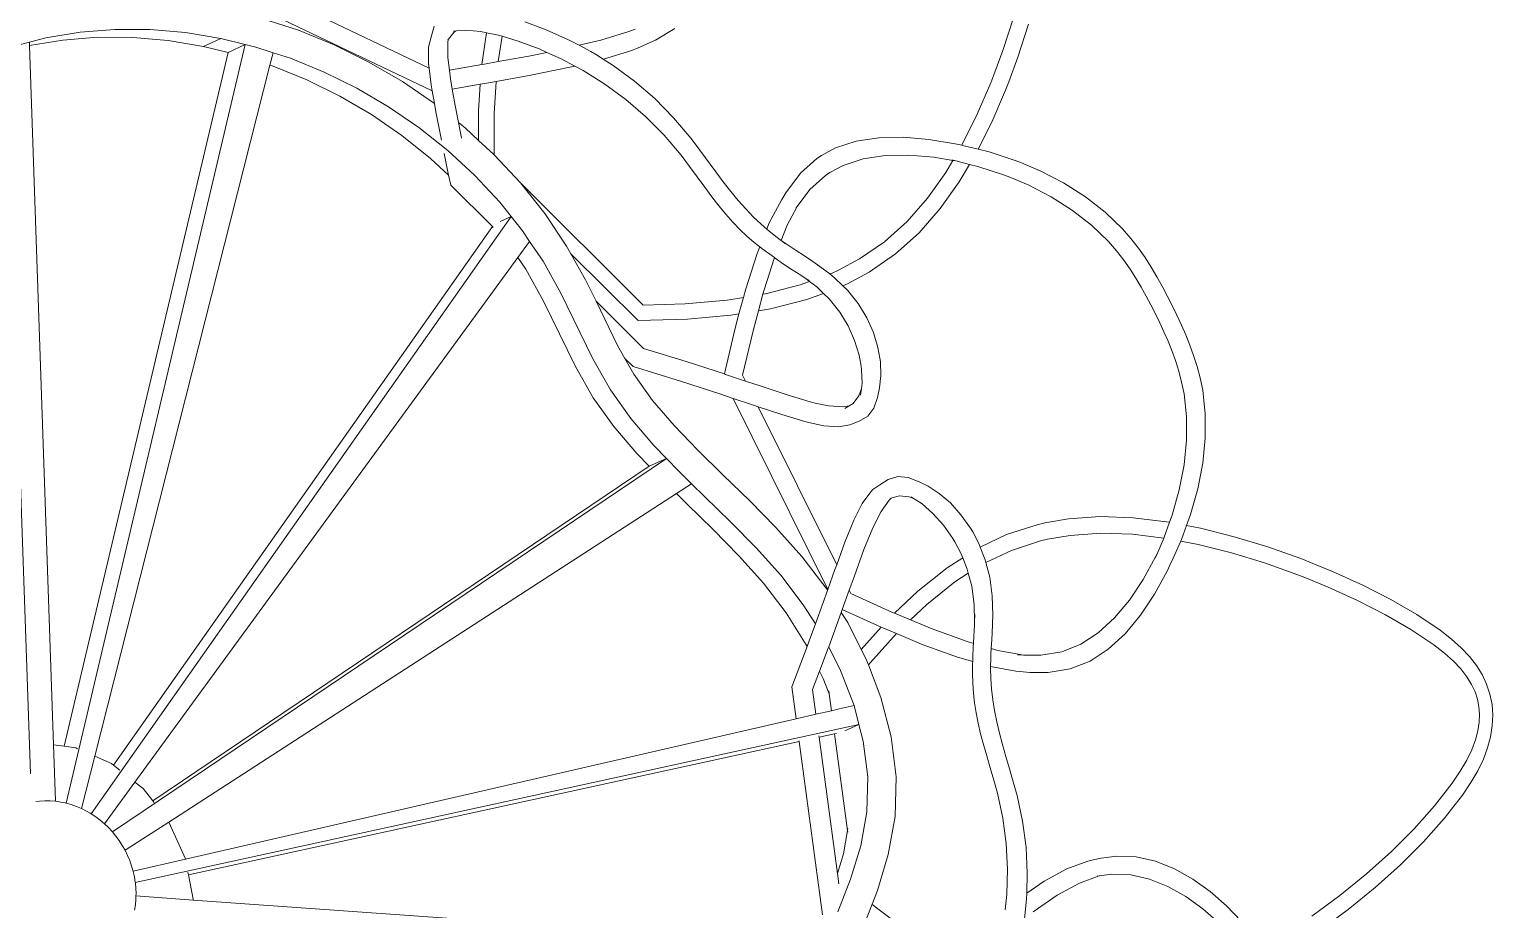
# Model space of a CAD drawing. Header units: millimetres. Extents: x 930469 to 1523124, y -120375 to 411163.
# Drawn here: x 1408429 to 1409351, y 137557 to 138111 of the extents above; entities that cross this region are included whole.
import ezdxf

# ---------------------------------------------------------------- set-up
doc = ezdxf.new("R2010")
doc.units = ezdxf.units.MM
for name, color, linetype, lineweight in [('A-NET THAY', 8, 'Continuous', 0), ('COT VACH', 8, 'Continuous', 0), ('xr', 8, 'Continuous', 0)]:
    doc.layers.add(name, color=color, linetype=linetype, lineweight=lineweight)

# ---------------------------------------------------------------- blocks, each defined once
blk = doc.blocks.new('zzz')
at = {"layer": 'xr', "ltscale": 3}
for p, q in [((1238146.8, 21759.8), (1238370.7, 21653.3)), ((1238202.2, 21729.5), (1238156.1, 21744.4)), ((1238213.4, 21754.8), (1238366.9, 21681.9)), ((1239103.2, 21745.1), (1239089.9, 21704)), ((1237926.9, 21727.1), (1237884, 21719.9)), ((1237970.7, 21730.6), (1237926.9, 21727.1)), ((1238015.1, 21730.3), (1237970.7, 21730.6)), ((1238059.7, 21726.5), (1238015.1, 21730.3)), ((1238104.3, 21719.1), (1238059.7, 21726.5)), ((1238247.2, 21711.1), (1238202.2, 21729.5)), ((1238369.7, 21722.6), (1238373.2, 21734.7)), ((1238391.1, 21718.3), (1238397.9, 21726.8)), ((1238401.5, 21728.8), (1238397.3, 21728.4)), ((1238397.9, 21726.8), (1238400.2, 21728.3)), ((1238400.2, 21728.3), (1238401.5, 21728.8)), ((1238412.7, 21729.8), (1238401.5, 21728.8)), ((1238431.9, 21728), (1238412.7, 21729.8)), ((1238439.2, 21726.4), (1238431.9, 21728)), ((1238433.2, 21686.3), (1238439.2, 21726.4)), ((1238454.1, 21723.2), (1238439.2, 21726.4)), ((1238487.5, 21740.2), (1238514.4, 21730.1)), ((1238514.4, 21730.1), (1238542.4, 21717.6)), ((1238618.6, 21728), (1238583.1, 21717)), ((1238626.3, 21730.9), (1238618.6, 21728)), ((1238676.5, 21731.5), (1238652.3, 21716.8)), ((1239122.1, 21737.1), (1239108.6, 21695.5)), ((1237863.1, 21714.4), (1237842.3, 21708.9)), ((1237884, 21719.9), (1237863.1, 21714.4)), ((1237863.1, 21714.4), (1237863.2, 21710.2)), ((1237905.2, 21717.2), (1237863.2, 21710.2)), ((1237863.2, 21710.2), (1237893.5, 20829.4)), ((1237949, 21720.6), (1237905.2, 21717.2)), ((1237909.3, 20756), (1238135.2, 21711.5)), ((1237993.3, 21720.4), (1237949, 21720.6)), ((1238037.9, 21716.5), (1237993.3, 21720.4)), ((1238082.5, 21709.2), (1238037.9, 21716.5)), ((1238082.5, 21709.2), (1238104.3, 21719.1)), ((1238113.4, 21701.6), (1238082.5, 21709.2)), ((1238135.2, 21711.5), (1238104.3, 21719.1)), ((1238113.4, 21701.6), (1238135.2, 21711.5)), ((1238148.5, 21708.3), (1238135.2, 21711.5)), ((1238170.2, 21701.2), (1238148.5, 21708.3)), ((1238291, 21689.5), (1238247.2, 21711.1)), ((1238366.1, 21708), (1238369.7, 21722.6)), ((1238366.2, 21687.6), (1238366.1, 21708)), ((1238390.4, 21715.2), (1238391.1, 21718.3)), ((1238390.4, 21695.1), (1238390.4, 21715.2)), ((1238390.5, 21717.5), (1238391.1, 21718.3)), ((1238454, 21690), (1238458.7, 21721.9)), ((1238458.7, 21721.9), (1238454.1, 21723.2)), ((1238478.9, 21715.8), (1238458.7, 21721.9)), ((1238505.5, 21705.9), (1238478.9, 21715.8)), ((1238542.4, 21717.6), (1238555.8, 21710.5)), ((1238583.1, 21717), (1238555.8, 21710.5)), ((1238555.8, 21710.5), (1238570.6, 21702.6)), ((1238652.3, 21716.8), (1238630.4, 21707.2)), ((1237864.3, 20793.1), (1237832.9, 21705.4)), ((1237906.8, 20827.6), (1238113.4, 21701.6)), ((1238166.2, 21685.5), (1238170.2, 21701.2)), ((1238192, 21694.2), (1238170.2, 21701.2)), ((1238234.6, 21676.9), (1238192, 21694.2)), ((1238333.2, 21664.8), (1238291, 21689.5)), ((1238392.4, 21679.2), (1238390.4, 21695.1)), ((1238454, 21690), (1238436.7, 21686.9)), ((1238492.3, 21697), (1238454, 21690)), ((1238515, 21701.6), (1238492.3, 21697)), ((1238515, 21701.6), (1238505.5, 21705.9)), ((1238533.1, 21693.5), (1238515, 21701.6)), ((1238550.3, 21684.4), (1238533.1, 21693.5)), ((1238570.6, 21702.6), (1238577.7, 21698.4)), ((1238577.7, 21698.4), (1238586.2, 21693)), ((1238586.5, 21693.1), (1238586.2, 21693)), ((1238586.2, 21693), (1238598.6, 21685.1)), ((1238622.3, 21704.2), (1238586.5, 21693.1)), ((1238630.4, 21707.2), (1238622.3, 21704.2)), ((1239089.9, 21704), (1239078.7, 21673.4)), ((1239108.6, 21695.5), (1239097.2, 21664.4)), ((1237945.4, 20815.1), (1238166.2, 21685.5)), ((1238170.2, 21684.2), (1238166.2, 21685.5)), ((1238212.8, 21666.9), (1238170.2, 21684.2)), ((1238275.9, 21656.4), (1238234.6, 21676.9)), ((1238366.9, 21681.9), (1238366.2, 21687.6)), ((1238369.4, 21660.8), (1238366.9, 21681.9)), ((1238433.2, 21686.3), (1238392.4, 21679.2)), ((1238393.7, 21668.5), (1238392.4, 21679.2)), ((1238436.7, 21686.9), (1238433.2, 21686.3)), ((1238495.2, 21673), (1238451.3, 21665)), ((1238544.2, 21682.9), (1238495.2, 21673)), ((1238550.3, 21684.4), (1238544.2, 21682.9)), ((1238560.9, 21678.7), (1238550.3, 21684.4)), ((1238567.8, 21674.7), (1238560.9, 21678.7)), ((1238588.3, 21661.7), (1238567.8, 21674.7)), ((1238598.6, 21685.1), (1238625.5, 21665.4)), ((1239078.7, 21673.4), (1239074.7, 21663.4)), ((1238254.2, 21646.5), (1238212.8, 21666.9)), ((1238315.8, 21633.1), (1238275.9, 21656.4)), ((1238373.6, 21637.2), (1238333.2, 21664.8)), ((1238370.7, 21653.3), (1238369.4, 21660.8)), ((1238373.6, 21637.2), (1238370.7, 21653.3)), ((1238396, 21655.3), (1238393.7, 21668.5)), ((1238431.3, 21661.4), (1238396, 21655.3)), ((1238399.6, 21634.7), (1238396, 21655.3)), ((1238429, 21627.5), (1238431.3, 21661.4)), ((1238439.6, 21662.8), (1238431.3, 21661.4)), ((1238451.3, 21665), (1238439.6, 21662.8)), ((1238448.6, 21624.2), (1238451.3, 21665)), ((1238614.7, 21642.3), (1238588.3, 21661.7)), ((1238625.5, 21665.4), (1238651.1, 21643.4)), ((1239074.7, 21663.4), (1239057.6, 21623.7)), ((1239093.1, 21654), (1239075.8, 21613.7)), ((1239097.2, 21664.4), (1239093.1, 21654)), ((1238294.1, 21623.2), (1238254.2, 21646.5)), ((1238375.4, 21626.9), (1238373.6, 21637.2)), ((1238403.8, 21613.1), (1238399.6, 21634.7)), ((1238639.7, 21620.8), (1238614.7, 21642.3)), ((1238651.1, 21643.4), (1238675, 21619.2)), ((1238332.3, 21597), (1238294.1, 21623.2)), ((1238354, 21606.9), (1238315.8, 21633.1)), ((1238382.4, 21590.9), (1238375.4, 21626.9)), ((1238429.1, 21590.8), (1238429, 21627.5)), ((1238448.7, 21572.7), (1238448.6, 21624.2)), ((1238663, 21597.3), (1238639.7, 21620.8)), ((1238675, 21619.2), (1238697, 21593.3)), ((1239057.6, 21623.7), (1239038.7, 21585.8)), ((1238368.5, 21568.1), (1238332.3, 21597)), ((1238390.3, 21578.1), (1238354, 21606.9)), ((1238412.1, 21606.5), (1238403.8, 21613.1)), ((1238407.6, 21593.7), (1238403.8, 21613.1)), ((1238429.1, 21590.8), (1238412.1, 21606.5)), ((1238684.3, 21572), (1238663, 21597.3)), ((1239075.8, 21613.7), (1239058.8, 21579.6)), ((1238448.2, 21573.2), (1238429.1, 21590.8)), ((1238697, 21593.3), (1238708, 21578.6)), ((1238708, 21578.6), (1238728.1, 21551.3)), ((1238861.3, 21571.9), (1238879.1, 21581.3)), ((1238879.1, 21581.3), (1238905.2, 21589.8)), ((1238905.2, 21589.8), (1238933.7, 21594.1)), ((1238933.7, 21594.1), (1238964.4, 21594.7)), ((1238964.4, 21594.7), (1238996.6, 21592)), ((1238996.6, 21592), (1239029.7, 21586.5)), ((1239029.7, 21586.5), (1239038, 21584.7)), ((1239038.7, 21585.8), (1239038, 21584.7)), ((1239038, 21584.7), (1239039.2, 21584.5)), ((1239039.2, 21584.5), (1239058.8, 21579.6)), ((1239058.8, 21579.6), (1239072.5, 21576.2)), ((1238391.4, 21547), (1238368.5, 21568.1)), ((1238391.4, 21547), (1238385.8, 21574.4)), ((1238424.3, 21546.7), (1238390.3, 21578.1)), ((1238448.7, 21572.7), (1238448.2, 21573.2)), ((1238481.8, 21537.2), (1238448.7, 21572.7)), ((1238694.9, 21558), (1238684.3, 21572)), ((1238834.7, 21549.4), (1238855.5, 21568)), ((1238855.5, 21568), (1238861.3, 21571.9)), ((1238888.7, 21559.3), (1238913.8, 21567.4)), ((1238913.8, 21567.4), (1238941.4, 21571.6)), ((1238941.4, 21571.6), (1238971.2, 21572.2)), ((1238971.2, 21572.2), (1239002.7, 21569.6)), ((1239002.7, 21569.6), (1239026.7, 21565.5)), ((1239026.7, 21565.5), (1239017.8, 21550.4)), ((1239030.4, 21564.9), (1239025.6, 21566.1)), ((1239026.7, 21565.5), (1239030.4, 21564.9)), ((1239047.9, 21560.6), (1239030.4, 21564.9)), ((1239047.9, 21560.6), (1239034.9, 21538.5)), ((1239058.4, 21558), (1239047.9, 21560.6)), ((1239072.5, 21576.2), (1239105.2, 21565.5)), ((1239105.2, 21565.5), (1239113.3, 21562.4)), ((1239113.3, 21562.4), (1239136.8, 21552.4)), ((1238394, 21534.3), (1238391.4, 21547)), ((1238455.8, 21512.9), (1238424.3, 21546.7)), ((1238694.9, 21558), (1238714.1, 21531.8)), ((1238728.1, 21551.3), (1238737.6, 21538.5)), ((1238816.3, 21524.8), (1238834.7, 21549.4)), ((1238846.6, 21528.9), (1238866.5, 21546.7)), ((1238866.5, 21546.7), (1238871.7, 21550.2)), ((1238871.7, 21550.2), (1238888.7, 21559.3)), ((1239017.8, 21550.4), (1238994.7, 21517.9)), ((1239090.7, 21547.4), (1239058.4, 21558)), ((1239098.5, 21544.4), (1239090.7, 21547.4)), ((1239121.6, 21534.6), (1239098.5, 21544.4)), ((1239136.8, 21552.4), (1239166.5, 21537.1)), ((1238394, 21534.3), (1238446.5, 21482.1)), ((1238481.8, 21537.1), (1238481.8, 21537.2)), ((1238481.9, 21537.1), (1238481.8, 21537.1)), ((1238512.5, 21498.6), (1238481.9, 21537.1)), ((1238481.9, 21537.1), (1238636.5, 21383.4)), ((1238723.1, 21519.7), (1238714.1, 21531.8)), ((1238737.6, 21538.5), (1238746.9, 21526.5)), ((1238746.9, 21526.5), (1238756.3, 21515.1)), ((1238811.3, 21516.5), (1238816.3, 21524.8)), ((1238830.6, 21507.7), (1238846.6, 21528.9)), ((1239034.9, 21538.5), (1239011, 21504.8)), ((1239150.7, 21519.6), (1239121.6, 21534.6)), ((1239166.5, 21537.1), (1239193.9, 21519.8)), ((1238470.2, 21494.9), (1238455.8, 21512.9)), ((1238732, 21508.4), (1238723.1, 21519.7)), ((1238740.7, 21497.8), (1238732, 21508.4)), ((1238756.3, 21515.1), (1238765.8, 21504.4)), ((1238795.1, 21485.9), (1238811.3, 21516.5)), ((1238817.9, 21483.8), (1238830.6, 21507.7)), ((1238829, 21505.6), (1238830.6, 21507.7)), ((1238994.7, 21517.9), (1238969.1, 21488.8)), ((1239011, 21504.8), (1238984.4, 21474.5)), ((1239177.5, 21502.6), (1239150.7, 21519.6)), ((1239193.9, 21519.8), (1239218.7, 21500.4)), ((1237940.9, 20742.7), (1238470.2, 21494.9)), ((1238456.2, 21488.5), (1238470.2, 21494.9)), ((1238484.6, 21476.8), (1238470.2, 21494.9)), ((1238540.1, 21457.7), (1238512.5, 21498.6)), ((1238749.4, 21487.9), (1238740.7, 21497.8)), ((1238758.3, 21478.7), (1238749.4, 21487.9)), ((1238765.8, 21504.4), (1238775.4, 21494.4)), ((1238775.4, 21494.4), (1238785.2, 21485.1)), ((1238969.1, 21488.8), (1238940.8, 21463.2)), ((1239201.7, 21483.8), (1239177.5, 21502.6)), ((1239218.7, 21500.4), (1239240.8, 21479.4)), ((1237969.2, 20803.8), (1238446.5, 21482.1)), ((1238447.7, 21480.9), (1238446.5, 21482.1)), ((1238493.5, 21463.6), (1238484.6, 21476.8)), ((1238767.3, 21470.1), (1238758.3, 21478.7)), ((1238776.6, 21462.1), (1238767.3, 21470.1)), ((1238785.2, 21485.1), (1238792.3, 21479)), ((1238792.3, 21479), (1238795.1, 21485.9)), ((1238792.3, 21479), (1238795.3, 21476.4)), ((1238795.3, 21476.4), (1238805.5, 21468.3)), ((1238805.5, 21468.3), (1238809.4, 21465.4)), ((1238810.3, 21464.8), (1238817.9, 21483.8)), ((1238984.4, 21474.5), (1238954.6, 21447.7)), ((1239223.2, 21463.3), (1239201.7, 21483.8)), ((1239240.8, 21479.4), (1239251.3, 21467.2)), ((1238478.7, 21443.3), (1238493.5, 21463.6)), ((1238510.4, 21438.6), (1238493.5, 21463.6)), ((1238545.6, 21448), (1238540.1, 21457.7)), ((1238783.4, 21456.7), (1238776.6, 21462.1)), ((1238780.1, 21448.5), (1238783.4, 21456.7)), ((1238783.4, 21456.7), (1238783.5, 21457)), ((1238786.2, 21454.6), (1238783.4, 21456.7)), ((1238786.2, 21454.6), (1238792, 21450.3)), ((1238796, 21447.4), (1238792, 21450.3)), ((1238809.4, 21465.4), (1238810.3, 21464.8)), ((1238810.3, 21464.8), (1238816, 21460.6)), ((1238810.3, 21464.8), (1238819.1, 21458.8)), ((1238819.1, 21458.8), (1238829.4, 21452.1)), ((1238829.4, 21452.1), (1238839.9, 21445.3)), ((1238940.8, 21463.2), (1238909.1, 21441.4)), ((1239233.2, 21451.7), (1239223.2, 21463.3)), ((1239242.2, 21440.1), (1239233.2, 21451.7)), ((1239251.3, 21467.2), (1239260.6, 21455.1)), ((1239260.6, 21455.1), (1239269, 21443.1)), ((1237996.1, 20782.6), (1238478.7, 21443.3)), ((1238488.6, 21428.7), (1238478.7, 21443.3)), ((1238532.9, 21398.4), (1238510.4, 21438.6)), ((1238564.1, 21415), (1238545.6, 21448)), ((1238545.6, 21448), (1238630.2, 21363.9)), ((1238765.9, 21404), (1238780.1, 21448.5)), ((1238788.9, 21402.4), (1238801.9, 21443.1)), ((1238796, 21447.4), (1238801.9, 21443.1)), ((1238801.9, 21443.1), (1238802.8, 21442.4)), ((1238802.8, 21442.4), (1238813.6, 21435)), ((1238813.6, 21435), (1238824.4, 21427.9)), ((1238839.9, 21445.3), (1238850.5, 21438.2)), ((1238859.3, 21432), (1238850.5, 21438.2)), ((1238859.3, 21432), (1238871.7, 21422.5)), ((1238909.1, 21441.4), (1238882.9, 21427.4)), ((1238954.6, 21447.7), (1238921.4, 21424.8)), ((1239250.2, 21428.6), (1239242.2, 21440.1)), ((1239269, 21443.1), (1239276.8, 21431.1)), ((1239276.8, 21431.1), (1239283.9, 21419.1)), ((1238511.1, 21388.4), (1238488.6, 21428.7)), ((1238577.2, 21388.1), (1238564.1, 21415)), ((1238824.4, 21427.9), (1238835.3, 21420.9)), ((1238846.3, 21413.1), (1238834.4, 21408.7)), ((1238835.3, 21420.9), (1238841.8, 21416.6)), ((1238841.8, 21416.6), (1238846.1, 21413.8)), ((1238846.3, 21413.1), (1238841.8, 21416.6)), ((1238855.3, 21406.2), (1238846.3, 21413.1)), ((1238874, 21423.3), (1238871.7, 21422.5)), ((1238871.7, 21422.5), (1238877.8, 21417.8)), ((1238882.9, 21427.4), (1238874, 21423.3)), ((1238877.8, 21417.8), (1238888.3, 21407.5)), ((1238921.4, 21424.8), (1238893.9, 21410.1)), ((1239257.5, 21417.2), (1239250.2, 21428.6)), ((1239264.3, 21405.9), (1239257.5, 21417.2)), ((1239283.9, 21419.1), (1239290.7, 21407.1)), ((1238573.1, 21315.8), (1238532.9, 21398.4)), ((1238762.9, 21393), (1238765.9, 21404)), ((1238781.8, 21376.2), (1238787.4, 21397)), ((1238787.4, 21397), (1238788.9, 21402.4)), ((1238790.6, 21397.5), (1238787.4, 21397)), ((1238834.4, 21408.7), (1238790.6, 21397.5)), ((1238863.7, 21398.1), (1238842.8, 21390.3)), ((1238863.7, 21398.1), (1238855.3, 21406.2)), ((1238871, 21391), (1238863.7, 21398.1)), ((1238893.9, 21410.1), (1238888.3, 21407.5)), ((1238888.3, 21407.5), (1238893.9, 21402.2)), ((1238893.9, 21402.2), (1238907.4, 21385.3)), ((1239270.6, 21394.7), (1239264.3, 21405.9)), ((1239276.5, 21383.5), (1239270.6, 21394.7)), ((1239290.7, 21407.1), (1239297.1, 21395)), ((1239297.1, 21395), (1239303.3, 21382.8)), ((1238551.3, 21305.9), (1238511.1, 21388.4)), ((1238577.2, 21388.1), (1238636.9, 21328.8)), ((1238604.2, 21332.5), (1238577.2, 21388.1)), ((1238689.4, 21384.9), (1238636.5, 21383.4)), ((1238742.3, 21389.7), (1238689.4, 21384.9)), ((1238762.9, 21393), (1238742.3, 21389.7)), ((1238757.3, 21372.2), (1238762.9, 21393)), ((1238775, 21350.7), (1238781.8, 21376.2)), ((1238797.1, 21378.7), (1238781.8, 21376.2)), ((1238842.8, 21390.3), (1238797.1, 21378.7)), ((1238884.3, 21374.5), (1238871, 21391)), ((1238907.4, 21385.3), (1238918.4, 21367.4)), ((1239282.2, 21372.3), (1239276.5, 21383.5)), ((1239303.3, 21382.8), (1239309.2, 21370.6)), ((1238692.6, 21365.7), (1238630.2, 21363.9)), ((1238747, 21370.5), (1238692.6, 21365.7)), ((1238757.3, 21372.2), (1238747, 21370.5)), ((1238752, 21352.4), (1238757.3, 21372.2)), ((1238895, 21357), (1238884.3, 21374.5)), ((1238903.1, 21338.8), (1238895, 21357)), ((1238918.4, 21367.4), (1238926.7, 21348.9)), ((1239287.6, 21361.1), (1239282.2, 21372.3)), ((1239292.9, 21349.7), (1239287.6, 21361.1)), ((1239309.2, 21370.6), (1239314.9, 21358.2)), ((1239314.9, 21358.2), (1239320.3, 21345.7)), ((1238738.9, 21296.6), (1238752, 21352.4)), ((1238761.9, 21295), (1238775, 21350.7)), ((1238908.7, 21320.3), (1238903.1, 21338.8)), ((1238926.7, 21348.9), (1238932.4, 21330.1)), ((1239298, 21338), (1239292.9, 21349.7)), ((1239320.3, 21345.7), (1239325.5, 21332.9)), ((1238613.5, 21316.2), (1238604.2, 21332.5)), ((1238690.8, 21312.1), (1238636.9, 21328.8)), ((1238911.3, 21306.6), (1238908.7, 21320.3)), ((1238932.4, 21330.1), (1238935, 21316.3)), ((1239302.8, 21326), (1239298, 21338)), ((1239307.4, 21313.4), (1239302.8, 21326)), ((1239325.5, 21332.9), (1239330.3, 21319.7)), ((1238573.5, 21266.7), (1238551.3, 21305.9)), ((1238595.3, 21276.7), (1238573.1, 21315.8)), ((1238623.8, 21305.9), (1238613.5, 21316.2)), ((1238624.7, 21296.3), (1238613.5, 21316.2)), ((1238683.5, 21287.5), (1238623.8, 21305.9)), ((1238738.9, 21296.6), (1238690.8, 21312.1)), ((1238911.8, 21302.2), (1238911.3, 21306.6)), ((1238912.4, 21285.1), (1238911.8, 21302.2)), ((1238935, 21316.3), (1238935.5, 21311.7)), ((1238935.5, 21311.7), (1238936.1, 21294.5)), ((1239311.5, 21300.3), (1239307.4, 21313.4)), ((1239330.3, 21319.7), (1239334.7, 21305.9)), ((1239334.7, 21305.9), (1239338.5, 21291.5)), ((1238648.4, 21263.2), (1238624.7, 21296.3)), ((1238733.1, 21271.4), (1238683.5, 21287.5)), ((1238740.5, 21296.1), (1238738.9, 21296.6)), ((1238765.6, 21287.7), (1238740.5, 21296.1)), ((1238765.6, 21287.7), (1238761.9, 21295)), ((1238782.8, 21281.9), (1238765.6, 21287.7)), ((1238911.6, 21278.1), (1238912.4, 21285.1)), ((1238936.1, 21294.5), (1238934.2, 21279)), ((1239315.2, 21286.4), (1239311.5, 21300.3)), ((1239318.2, 21271.7), (1239315.2, 21286.4)), ((1239338.5, 21291.5), (1239341.7, 21276.1)), ((1238599.4, 21230.5), (1238573.5, 21266.7)), ((1238621.2, 21240.4), (1238595.3, 21276.7)), ((1238749.9, 21265.8), (1238733.1, 21271.4)), ((1238775.6, 21257.2), (1238749.9, 21265.8)), ((1238749.9, 21265.8), (1238869.4, 21025.2)), ((1238818.1, 21270.2), (1238782.8, 21281.9)), ((1238847.1, 21261.5), (1238818.1, 21270.2)), ((1238908.4, 21269.2), (1238901.2, 21259.5)), ((1238911.6, 21278.1), (1238908.4, 21269.2)), ((1238910.5, 21269.8), (1238911.6, 21278.1)), ((1238931.8, 21266.8), (1238927.2, 21253.6)), ((1238931.8, 21266.8), (1238934.2, 21279)), ((1239321.3, 21242.9), (1239318.2, 21271.7)), ((1239341.7, 21276.1), (1239344.8, 21246.5)), ((1238675.5, 21231.5), (1238648.4, 21263.2)), ((1238781.7, 21255.2), (1238775.6, 21257.2)), ((1238811.2, 21245.5), (1238781.7, 21255.2)), ((1238781.7, 21255.2), (1238880.5, 21056.2)), ((1238853.3, 21259.9), (1238847.1, 21261.5)), ((1238870.2, 21256.4), (1238853.3, 21259.9)), ((1238888.5, 21255), (1238870.2, 21256.4)), ((1238896.1, 21256.4), (1238888.5, 21255)), ((1238896.1, 21256.4), (1238890.8, 21253.2)), ((1238901.2, 21259.5), (1238896.1, 21256.4)), ((1238927.2, 21253.6), (1238919.7, 21243.5)), ((1239344.8, 21246.5), (1239344.8, 21215.8)), ((1238628.4, 21196.6), (1238599.4, 21230.5)), ((1238650.2, 21206.5), (1238621.2, 21240.4)), ((1238705.5, 21200.4), (1238675.5, 21231.5)), ((1238840.5, 21236.7), (1238811.2, 21245.5)), ((1238847, 21235), (1238840.5, 21236.7)), ((1238864.2, 21231.4), (1238847, 21235)), ((1238882.9, 21230), (1238864.2, 21231.4)), ((1238897.2, 21232.6), (1238882.9, 21230)), ((1238897.2, 21232.6), (1238908.9, 21237)), ((1238919.7, 21243.5), (1238908.9, 21237)), ((1239321.3, 21213), (1239321.3, 21242.9)), ((1239318.3, 21182.1), (1239321.3, 21213)), ((1239344.8, 21215.8), (1239341.7, 21184.1)), ((1238644, 21180.4), (1238628.4, 21196.6)), ((1238665.8, 21190.3), (1238650.2, 21206.5)), ((1238737.5, 21169.1), (1238705.5, 21200.4)), ((1237967.7, 20720), (1238665.8, 21190.3)), ((1238018.5, 20758.9), (1238644, 21180.4)), ((1238644, 21180.4), (1238665.8, 21190.3)), ((1238681.4, 21174.1), (1238665.8, 21190.3)), ((1238697.6, 21158.3), (1238681.4, 21174.1)), ((1239312.2, 21150.5), (1239318.3, 21182.1)), ((1239341.7, 21184.1), (1239335.5, 21151.9)), ((1238678.4, 21145.8), (1238697.6, 21158.3)), ((1238713.8, 21142.4), (1238697.6, 21158.3)), ((1238770.6, 21137), (1238737.5, 21169.1)), ((1238926.2, 21151), (1238934.8, 21157)), ((1238934.8, 21157), (1238945.2, 21163.8)), ((1238945.2, 21163.8), (1238957.5, 21167.3)), ((1238957.5, 21167.3), (1238970.6, 21166)), ((1238970.6, 21166), (1238984.5, 21160.6)), ((1238984.5, 21160.6), (1238995.6, 21155.2)), ((1238995.6, 21155.2), (1239009.7, 21146.2)), ((1238038.8, 20732.2), (1238678.4, 21145.8)), ((1238692.1, 21132.5), (1238678.4, 21145.8)), ((1238746.7, 21110.5), (1238713.8, 21142.4)), ((1238803.9, 21103.2), (1238770.6, 21137)), ((1238912.7, 21133.5), (1238923.4, 21148.2)), ((1238923.4, 21148.2), (1238926.2, 21151)), ((1238936.3, 21123.3), (1238946.7, 21137.7)), ((1238946.7, 21137.7), (1238949.1, 21140)), ((1238947.3, 21139.5), (1238949.1, 21140)), ((1238949.1, 21140), (1238959.1, 21142.9)), ((1238959.1, 21142.9), (1238971.8, 21141.7)), ((1238971.8, 21141.7), (1238978.2, 21139.1)), ((1238978.2, 21139.1), (1238974.1, 21141.8)), ((1238988, 21132.9), (1238978.2, 21139.1)), ((1239009.7, 21146.2), (1239023.7, 21134.1)), ((1239303.3, 21118.8), (1239312.2, 21150.5)), ((1239335.5, 21151.9), (1239326.5, 21119.7)), ((1238724.9, 21100.6), (1238692.1, 21132.5)), ((1238902.1, 21112.5), (1238912.7, 21133.5)), ((1238925.9, 21102.7), (1238936.3, 21123.3)), ((1239001.8, 21120.9), (1238988, 21132.9)), ((1239014.9, 21106.3), (1239001.8, 21120.9)), ((1239023.7, 21134.1), (1239037, 21119.3)), ((1239037, 21119.3), (1239049.1, 21102.3)), ((1239300, 21109.7), (1239303.3, 21118.8)), ((1239326.5, 21119.7), (1239321.4, 21105.6)), ((1238757.2, 21067.7), (1238724.9, 21100.6)), ((1238779, 21077.7), (1238746.7, 21110.5)), ((1238836.4, 21066.7), (1238803.9, 21103.2)), ((1238890.9, 21084.9), (1238902.1, 21112.5)), ((1238914.8, 21075.4), (1238925.9, 21102.7)), ((1239026.8, 21089.5), (1239014.9, 21106.3)), ((1239049.1, 21102.3), (1239051.9, 21097.6)), ((1239094.6, 21094.2), (1239132.9, 21106.7)), ((1239132.9, 21106.7), (1239142.9, 21109.1)), ((1239142.9, 21109.1), (1239172.5, 21114.1)), ((1239172.5, 21114.1), (1239212.7, 21116.9)), ((1239212.7, 21116.9), (1239254, 21115.5)), ((1239254, 21115.5), (1239296.1, 21110.4)), ((1239292.7, 21089.8), (1239300, 21109.7)), ((1239296.1, 21110.4), (1239300, 21109.7)), ((1239321.4, 21105.6), (1239314.9, 21087.9)), ((1239321.4, 21105.6), (1239338.8, 21102.3)), ((1239338.8, 21102.3), (1239381.5, 21091.6)), ((1238880.5, 21056.2), (1238890.9, 21084.9)), ((1239029.5, 21085.1), (1239026.8, 21089.5)), ((1239037, 21070.9), (1239029.5, 21085.1)), ((1239051.9, 21097.6), (1239059.4, 21083.2)), ((1239059.4, 21083.2), (1239061.4, 21078.3)), ((1239061.4, 21078.3), (1239094.6, 21094.2)), ((1239100.6, 21074.3), (1239137.3, 21086.3)), ((1239137.3, 21086.3), (1239146.2, 21088.4)), ((1239146.2, 21088.4), (1239174.6, 21093.3)), ((1239174.6, 21093.3), (1239213.3, 21095.9)), ((1239213.3, 21095.9), (1239253.2, 21094.6)), ((1239253.2, 21094.6), (1239292.7, 21089.8)), ((1239284.2, 21070.1), (1239291.9, 21087.5)), ((1239291.9, 21087.5), (1239292.7, 21089.8)), ((1239314, 21085.9), (1239304.6, 21064.7)), ((1239314.9, 21087.9), (1239314, 21085.9)), ((1239314, 21085.9), (1239335.8, 21081.7)), ((1239335.8, 21081.7), (1239377.8, 21071.2)), ((1239381.5, 21091.6), (1239423.9, 21078.7)), ((1238788.1, 21033.1), (1238757.2, 21067.7)), ((1238809.9, 21043), (1238779, 21077.7)), ((1238867, 21026.8), (1238836.4, 21066.7)), ((1238902.3, 21041.1), (1238914.8, 21075.4)), ((1239019.7, 21052.5), (1239039.3, 21065)), ((1239039.3, 21065), (1239037, 21070.9)), ((1239045, 21050.7), (1239039.3, 21065)), ((1239061.4, 21078.3), (1239067.6, 21062.6)), ((1239067.6, 21062.6), (1239068.5, 21059)), ((1239068.5, 21059), (1239100.6, 21074.3)), ((1239282.3, 21066.2), (1239266.6, 21037.7)), ((1239281.8, 21064.6), (1239284.2, 21070.1)), ((1239284.2, 21070.1), (1239282.3, 21066.2)), ((1239300.5, 21055.8), (1239304.6, 21064.7)), ((1239377.8, 21071.2), (1239419.5, 21058.5)), ((1239423.9, 21078.7), (1239465.4, 21064)), ((1239465.4, 21064), (1239475.6, 21060.1)), ((1238869.4, 21025.2), (1238878.3, 21050.3)), ((1238878.3, 21050.3), (1238880.5, 21056.2)), ((1238982.8, 21023.1), (1239019.7, 21052.5)), ((1239029.3, 21034.7), (1239046.3, 21045.5)), ((1239046.3, 21045.5), (1239045, 21050.7)), ((1239050.6, 21029.1), (1239046.3, 21045.5)), ((1239068.5, 21059), (1239073.4, 21040.5)), ((1239296.8, 21048.1), (1239280.9, 21019.2)), ((1239300.5, 21055.8), (1239296.8, 21048.1)), ((1239419.5, 21058.5), (1239460.4, 21044)), ((1239460.4, 21044), (1239470.3, 21040.2)), ((1239475.6, 21060.1), (1239505.4, 21047.9)), ((1239505.4, 21047.9), (1239543.4, 21030.6)), ((1238816.7, 20995.9), (1238788.1, 21033.1)), ((1238838.4, 21005.8), (1238809.9, 21043)), ((1238868.9, 21023.9), (1238867, 21026.8)), ((1238868.9, 21023.9), (1238869.4, 21025.2)), ((1238896.3, 21024.3), (1238902.3, 21041.1)), ((1238993.9, 21006.4), (1239029.3, 21034.7)), ((1239053.7, 21006.4), (1239050.6, 21029.1)), ((1239073.4, 21040.5), (1239076.6, 21017.2)), ((1239266.6, 21037.7), (1239249.3, 21011.8)), ((1239470.3, 21040.2), (1239499.7, 21028.2)), ((1239499.7, 21028.2), (1239537, 21011.2)), ((1239543.4, 21030.6), (1239578.8, 21012.4)), ((1238853.6, 20981.8), (1238863.5, 21008.8)), ((1238863.5, 21008.8), (1238868.9, 21023.9)), ((1238887.5, 20999.8), (1238896.3, 21024.3)), ((1238898.4, 21020), (1238896.3, 21024.3)), ((1238950.9, 20996.2), (1238898.4, 21020)), ((1238953.5, 20995.1), (1238982.8, 21023.1)), ((1239076.6, 21017.2), (1239077.2, 20992.9)), ((1239249.3, 21011.8), (1239230.5, 20989.2)), ((1239280.9, 21019.2), (1239263.2, 20992.7)), ((1239537, 21011.2), (1239571.9, 20993.3)), ((1239578.8, 21012.4), (1239611.5, 20993.4)), ((1238842.1, 20955.6), (1238816.7, 20995.9)), ((1238853.6, 20981.8), (1238838.4, 21005.8)), ((1238870.4, 20952.7), (1238886.3, 20996.3)), ((1238886.3, 20996.3), (1238887.5, 20999.8)), ((1238894.4, 20983.4), (1238886.3, 20996.3)), ((1238936.6, 20977.6), (1238887.5, 20999.8)), ((1238953.5, 20995.1), (1238950.9, 20996.2)), ((1238973.4, 20986.9), (1238953.5, 20995.1)), ((1238973.4, 20986.9), (1238993.9, 21006.4)), ((1239054.3, 20984.6), (1239053.7, 21006.4)), ((1239054.7, 20993.4), (1239054.3, 20984.6)), ((1239077.2, 20992.9), (1239076.8, 20982.3)), ((1239230.5, 20989.2), (1239210.1, 20970.4)), ((1239263.2, 20992.7), (1239243.8, 20969.4)), ((1239571.9, 20993.3), (1239603.9, 20974.6)), ((1239611.5, 20993.4), (1239641.1, 20973.8)), ((1238845.8, 20960.4), (1238853.6, 20981.8)), ((1238911.5, 20949.7), (1238894.4, 20983.4)), ((1238911.5, 20949.7), (1238936.6, 20977.6)), ((1238938.5, 20976.7), (1238936.6, 20977.6)), ((1238955.7, 20969.6), (1238938.5, 20976.7)), ((1239000.7, 20975.5), (1238973.4, 20986.9)), ((1239044.9, 20959.4), (1239000.7, 20975.5)), ((1239054.1, 20980), (1239053.3, 20966.7)), ((1239054.3, 20984.6), (1239054.1, 20980)), ((1239076.8, 20982.3), (1239076.2, 20969.1)), ((1239210.1, 20970.4), (1239188.2, 20956.1)), ((1239603.9, 20974.6), (1239632.8, 20955.5)), ((1239641.1, 20973.8), (1239655.4, 20962.7)), ((1238824, 20902.6), (1238843.2, 20953.4)), ((1238843.2, 20953.4), (1238842.1, 20955.6)), ((1238843.2, 20953.4), (1238845.8, 20960.4)), ((1238858.9, 20922.4), (1238869.9, 20951.4)), ((1238869.9, 20951.4), (1238870.4, 20952.7)), ((1238885.4, 20923), (1238870.4, 20952.7)), ((1238922.9, 20933.2), (1238955.7, 20969.6)), ((1238988.3, 20956), (1238955.7, 20969.6)), ((1239032.5, 20939.8), (1238988.3, 20956)), ((1239052.8, 20957.1), (1239044.9, 20959.4)), ((1239052.6, 20953.4), (1239052.1, 20940)), ((1239052.8, 20957.1), (1239052.6, 20953.4)), ((1239053.3, 20966.7), (1239052.8, 20957.1)), ((1239075.5, 20956.3), (1239075.2, 20950.6)), ((1239076.2, 20969.1), (1239075.5, 20956.3)), ((1239188.2, 20956.1), (1239164.2, 20946.6)), ((1239243.8, 20969.4), (1239222.7, 20950)), ((1239632.8, 20955.5), (1239646.3, 20945.1)), ((1239655.4, 20962.7), (1239667.6, 20951.8)), ((1239667.6, 20951.8), (1239678, 20940.7)), ((1238917.7, 20937.3), (1238911.5, 20949.7)), ((1238920.5, 20930.2), (1238917.7, 20937.3)), ((1238920.5, 20930.2), (1238922.9, 20933.2)), ((1239051.9, 20934.2), (1239032.5, 20939.8)), ((1239051.8, 20931.8), (1239051.9, 20934.2)), ((1239051.9, 20934.2), (1239052.1, 20940)), ((1239052, 20934.2), (1239051.9, 20934.2)), ((1239074.6, 20937.8), (1239074.5, 20928)), ((1239074.8, 20943.7), (1239074.6, 20937.8)), ((1239074.6, 20939.6), (1239074.6, 20937.8)), ((1239075.2, 20950.6), (1239074.8, 20943.7)), ((1239083.7, 20948.2), (1239075.2, 20950.6)), ((1239116.1, 20942.3), (1239083.7, 20948.2)), ((1239115.9, 20942.3), (1239108.4, 20943)), ((1239116.1, 20942.3), (1239115.9, 20942.3)), ((1239137.7, 20942.2), (1239116.1, 20942.3)), ((1239164.2, 20946.6), (1239137.7, 20942.2)), ((1239199.8, 20935), (1239174.7, 20925.1)), ((1239222.7, 20950), (1239199.8, 20935)), ((1239646.3, 20945.1), (1239657.6, 20934.9)), ((1239657.6, 20934.9), (1239667, 20925)), ((1239678, 20940.7), (1239686.7, 20929.5)), ((1238850.1, 20899.1), (1238858.9, 20922.4)), ((1238863.6, 20913.1), (1238858.9, 20922.4)), ((1238902.3, 20878.9), (1238885.4, 20923)), ((1238936.2, 20889.1), (1238920.5, 20930.2)), ((1239051.7, 20919.4), (1239051.8, 20931.8)), ((1239052.1, 20907.1), (1239051.7, 20919.4)), ((1239106.2, 20922.3), (1239074.5, 20928)), ((1239074.5, 20928), (1239074.5, 20926.4)), ((1239074.5, 20926.4), (1239074.8, 20913.2)), ((1239106.2, 20922.3), (1239115.6, 20921.4)), ((1239124, 20920.6), (1239115.6, 20921.4)), ((1239146.9, 20920.5), (1239124, 20920.6)), ((1239174.7, 20925.1), (1239146.9, 20920.5)), ((1239667, 20925), (1239674.6, 20915.2)), ((1239674.6, 20915.2), (1239680.5, 20905.5)), ((1239686.7, 20929.5), (1239693.9, 20917.9)), ((1239693.9, 20917.9), (1239699.5, 20905.8)), ((1238829.4, 20862.2), (1238824, 20902.6)), ((1238854.3, 20867.9), (1238850.1, 20899.1)), ((1238871.1, 20893.6), (1238863.6, 20913.1)), ((1238871.1, 20893.6), (1238870.6, 20897.4)), ((1239052.9, 20894.7), (1239052.1, 20907.1)), ((1239074.8, 20913.2), (1239075.7, 20899.8)), ((1239075.7, 20899.8), (1239077.2, 20886.3)), ((1239680.5, 20905.5), (1239685, 20896.1)), ((1239685, 20896.1), (1239688, 20886.8)), ((1239699.5, 20905.8), (1239703.7, 20893.2)), ((1238873.9, 20872.4), (1238871.1, 20893.6)), ((1238883.5, 20874.6), (1238902.3, 20878.9)), ((1238908.5, 20855.2), (1238902.3, 20878.9)), ((1238949.1, 20839.5), (1238936.2, 20889.1)), ((1239054.3, 20882.3), (1239052.9, 20894.7)), ((1239056.3, 20869.7), (1239054.3, 20882.3)), ((1239077.2, 20886.3), (1239079.4, 20872.5)), ((1239688, 20886.8), (1239689.9, 20877.5)), ((1239689.9, 20877.5), (1239690.6, 20867.9)), ((1239703.7, 20893.2), (1239706.3, 20880.2)), ((1239706.3, 20880.2), (1239707.2, 20866.8)), ((1238059.7, 20685.6), (1238829.4, 20862.2)), ((1238829.4, 20862.2), (1238854.3, 20867.9)), ((1238854.3, 20867.9), (1238873.9, 20872.4)), ((1238873.9, 20872.4), (1238883.5, 20874.6)), ((1239058.8, 20856.8), (1239056.3, 20869.7)), ((1239079.4, 20872.5), (1239082.2, 20858.6)), ((1239690.6, 20867.9), (1239690.1, 20857.9)), ((1239707.2, 20866.8), (1239706.6, 20853.2)), ((1237996.5, 20656), (1238908.5, 20855.2)), ((1238858.2, 20839), (1238858, 20840.6)), ((1238858.2, 20839), (1238877.8, 20843.3)), ((1238877.8, 20843.3), (1238880.3, 20843.9)), ((1238877.8, 20843.3), (1238877.8, 20843.5)), ((1238877.8, 20843.3), (1238894.2, 20721.7)), ((1238890.8, 20847.2), (1238908.5, 20855.2)), ((1238913.9, 20834), (1238908.5, 20855.2)), ((1239061.9, 20843.5), (1239058.8, 20856.8)), ((1239065.6, 20829.8), (1239061.9, 20843.5)), ((1239082.2, 20858.6), (1239085.5, 20844.3)), ((1239085.5, 20844.3), (1239089.4, 20829.7)), ((1239688.4, 20847.1), (1239685.3, 20835.6)), ((1239690.1, 20857.9), (1239688.4, 20847.1)), ((1239706.6, 20853.2), (1239704.4, 20839.5)), ((1237906.8, 20827.6), (1237893.5, 20829.4)), ((1237893.5, 20829.4), (1237895.9, 20758.3)), ((1237921.5, 20825.5), (1237906.8, 20827.6)), ((1237923.5, 20824.6), (1237921.5, 20825.5)), ((1238063.5, 20665.5), (1238833.3, 20833.6)), ((1238833.3, 20833.6), (1238833.2, 20834.3)), ((1238833.3, 20833.6), (1238862.7, 20615.2)), ((1238858.2, 20839), (1238881.3, 20667.2)), ((1238919.5, 20789.1), (1238913.9, 20834)), ((1238955.4, 20789.1), (1238949.1, 20839.5)), ((1239069.6, 20815.5), (1239065.6, 20829.8)), ((1239089.4, 20829.7), (1239093.6, 20814.7)), ((1239680.7, 20823.3), (1239674.4, 20810.1)), ((1239685.3, 20835.6), (1239680.7, 20823.3)), ((1239700.7, 20825.6), (1239695.4, 20811.5)), ((1239704.4, 20839.5), (1239700.7, 20825.6)), ((1237928.7, 20749.2), (1237945.4, 20815.1)), ((1237966.7, 20805.8), (1237945.4, 20815.1)), ((1237969.2, 20803.8), (1237966.7, 20805.8)), ((1237977, 20797.7), (1237969.2, 20803.8)), ((1239074, 20800.6), (1239069.6, 20815.5)), ((1239093.6, 20814.7), (1239098.2, 20799.1)), ((1239674.4, 20810.1), (1239666.3, 20796.1)), ((1239695.4, 20811.5), (1239688.4, 20796.9)), ((1238918.4, 20745.1), (1238919.5, 20789.1)), ((1238954.1, 20739.2), (1238955.4, 20789.1)), ((1239078.6, 20784.9), (1239074, 20800.6)), ((1239098.2, 20799.1), (1239103, 20782.7)), ((1239666.3, 20796.1), (1239656.3, 20781.1)), ((1239688.4, 20796.9), (1239679.7, 20781.8)), ((1237957.8, 20730.1), (1237996.1, 20782.6)), ((1238006.4, 20774.4), (1237996.1, 20782.6)), ((1238018.5, 20758.9), (1238006.4, 20774.4)), ((1239083.2, 20768.4), (1239078.6, 20784.9)), ((1239090, 20736.9), (1239083.2, 20768.4)), ((1239103, 20782.7), (1239107.8, 20765.5)), ((1239656.3, 20781.1), (1239633.8, 20752.5)), ((1239679.7, 20781.8), (1239669.1, 20765.9)), ((1237875.7, 20758.6), (1237871.1, 20758)), ((1237882.4, 20758.9), (1237875.7, 20758.6)), ((1237882.4, 20758.9), (1237889.1, 20758.8)), ((1237895.9, 20758.3), (1237889.1, 20758.8)), ((1237895.9, 20758.3), (1237895.9, 20758.3)), ((1237902.6, 20757.4), (1237895.9, 20758.3)), ((1237908.2, 20756.2), (1237902.6, 20757.4)), ((1237909.3, 20756), (1237908.2, 20756.2)), ((1237915.8, 20754.1), (1237909.3, 20756)), ((1237915.8, 20754.1), (1237922.3, 20751.9)), ((1237928.7, 20749.2), (1237922.3, 20751.9)), ((1237934.9, 20746.1), (1237928.7, 20749.2)), ((1238020.3, 20756.6), (1238018.5, 20758.9)), ((1239107.8, 20765.5), (1239114.8, 20733.1)), ((1239633.8, 20752.5), (1239608.2, 20723.7)), ((1239669.1, 20765.9), (1239646, 20736.6)), ((1237939.8, 20743.3), (1237934.9, 20746.1)), ((1237940.9, 20742.7), (1237939.8, 20743.3)), ((1237946.8, 20738.8), (1237940.9, 20742.7)), ((1237952.4, 20734.6), (1237946.8, 20738.8)), ((1237952.4, 20734.6), (1237957.8, 20730.1)), ((1237962.9, 20725.2), (1237957.8, 20730.1)), ((1237983.7, 20696.6), (1238038.8, 20732.2)), ((1238059.6, 20686), (1238038.8, 20732.2)), ((1238910.7, 20702.3), (1238918.4, 20745.1)), ((1238945.4, 20691.4), (1238954.1, 20739.2)), ((1239094.2, 20705), (1239090, 20736.9)), ((1239114.8, 20733.1), (1239119.1, 20700.4)), ((1239646, 20736.6), (1239619.9, 20707.3)), ((1237967.3, 20720.4), (1237962.9, 20725.2)), ((1237967.7, 20720), (1237967.3, 20720.4)), ((1237972.2, 20714.5), (1237967.7, 20720)), ((1237976.4, 20708.8), (1237972.2, 20714.5)), ((1238888.9, 20692.3), (1238894.2, 20721.7)), ((1238894.2, 20721.7), (1238894.6, 20724)), ((1238894.5, 20719.4), (1238894.2, 20721.7)), ((1239608.2, 20723.7), (1239579.6, 20695.2)), ((1237976.4, 20708.8), (1237980.2, 20702.8)), ((1237983.7, 20696.6), (1237980.2, 20702.8)), ((1237986.8, 20690.1), (1237983.7, 20696.6)), ((1238898, 20660.3), (1238910.7, 20702.3)), ((1239095.8, 20673), (1239094.2, 20705)), ((1239119.1, 20700.4), (1239120.7, 20667.6)), ((1239579.6, 20695.2), (1239548.3, 20667.1)), ((1239619.9, 20707.3), (1239590.8, 20678.2)), ((1237989.5, 20683.6), (1237986.8, 20690.1)), ((1237991.9, 20676.8), (1237989.5, 20683.6)), ((1237993.7, 20670.5), (1237991.9, 20676.8)), ((1237993.7, 20670.5), (1238059.7, 20685.6)), ((1238059.7, 20685.6), (1238059.6, 20686)), ((1238881.3, 20667.2), (1238888.9, 20692.3)), ((1238931.7, 20646.1), (1238945.4, 20691.4)), ((1239170.3, 20673.1), (1239197, 20682.8)), ((1239197, 20682.8), (1239203.6, 20684.4)), ((1239203.6, 20684.4), (1239213.6, 20686.7)), ((1239213.6, 20686.7), (1239232.9, 20689.4)), ((1239232.9, 20689.4), (1239257.9, 20688.4)), ((1239257.9, 20688.4), (1239282.3, 20682.9)), ((1239282.3, 20682.9), (1239306.1, 20673.3)), ((1239590.8, 20678.2), (1239559, 20649.6)), ((1237993.8, 20670), (1237993.7, 20670.5)), ((1237995.4, 20663), (1237993.8, 20670)), ((1237996.5, 20656), (1237995.4, 20663)), ((1238063.5, 20665.5), (1238062.8, 20669.1)), ((1238069.3, 20634.9), (1238063.5, 20665.5)), ((1238883.1, 20654.2), (1238881.3, 20667.2)), ((1238882, 20618.9), (1238898, 20660.3)), ((1239094.8, 20641.2), (1239095.8, 20673)), ((1239120.7, 20667.6), (1239119.9, 20642.5)), ((1239119.9, 20642.5), (1239141.8, 20657.6)), ((1239141.8, 20657.6), (1239170.3, 20673.1)), ((1239186.3, 20655.4), (1239211.2, 20664.5)), ((1239208.6, 20664.1), (1239211.2, 20664.5)), ((1239211.2, 20664.5), (1239227.1, 20666.7)), ((1239227.1, 20666.7), (1239251.1, 20665.8)), ((1239251.1, 20665.8), (1239274.7, 20660.4)), ((1239274.7, 20660.4), (1239297.8, 20651.1)), ((1239306.1, 20673.3), (1239329.2, 20660.3)), ((1239329.2, 20660.3), (1239351.1, 20644.6)), ((1239548.3, 20667.1), (1239514.7, 20639.8)), ((1237996.6, 20655.2), (1237996.5, 20656)), ((1237997.2, 20649), (1237996.6, 20655.2)), ((1237997.5, 20641.9), (1237997.2, 20649)), ((1237997.3, 20634.9), (1237997.4, 20639.1)), ((1237997.4, 20639.1), (1237997.5, 20641.9)), ((1237997.4, 20639.1), (1238069.3, 20634)), ((1238925.1, 20628.9), (1238931.7, 20646.1)), ((1239092.6, 20621.7), (1239094.8, 20641.2)), ((1239119.9, 20642.5), (1239119.7, 20635.2)), ((1239127.9, 20619.2), (1239158.4, 20640.2)), ((1239158.4, 20640.2), (1239186.3, 20655.4)), ((1239297.8, 20651.1), (1239320.4, 20638.4)), ((1239320.4, 20638.4), (1239341.9, 20623)), ((1239351.1, 20644.6), (1239371.6, 20626.7)), ((1239514.7, 20639.8), (1239479.3, 20613.6)), ((1239559, 20649.6), (1239524.9, 20621.9)), ((1237995.7, 20621), (1237996.7, 20627.9)), ((1237996.7, 20627.9), (1237997.3, 20634.9)), ((1238069.3, 20634), (1238069.3, 20634.9)), ((1238069.3, 20634), (1238847.5, 20578.8)), ((1238917.7, 20609.6), (1238925.1, 20628.9)), ((1238925.2, 20628.5), (1238925.1, 20628.9)), ((1238968.3, 20595.7), (1238925.2, 20628.5)), ((1239119.7, 20635.2), (1239117, 20610.4)), ((1239341.9, 20623), (1239362, 20605.4)), ((1239371.6, 20626.7), (1239390.1, 20607.3)), ((1239524.9, 20621.9), (1239489, 20595.4))]:
    blk.add_line(p, q, dxfattribs=at)
blk = doc.blocks.new('frefegthmm')
at = {"layer": 'A-NET THAY', "ltscale": 3}
blk.add_circle((1591960.11, 518898.48), 2000, dxfattribs=at)
at = {"layer": 'A-NET THAY', "xscale": 0.5, "yscale": 0.5, "zscale": 0.5, "rotation": 90}
blk.add_blockref('zzz', (1600967.07, -98280.98), dxfattribs=at)

msp = doc.modelspace()

# ---------------------------------------------------------------- block references
at = {"layer": 'COT VACH', "rotation": 269.9999999999985}
msp.add_blockref('frefegthmm', (887778.35, 1728213.12), dxfattribs=at)

doc.saveas('drawing.dxf')
